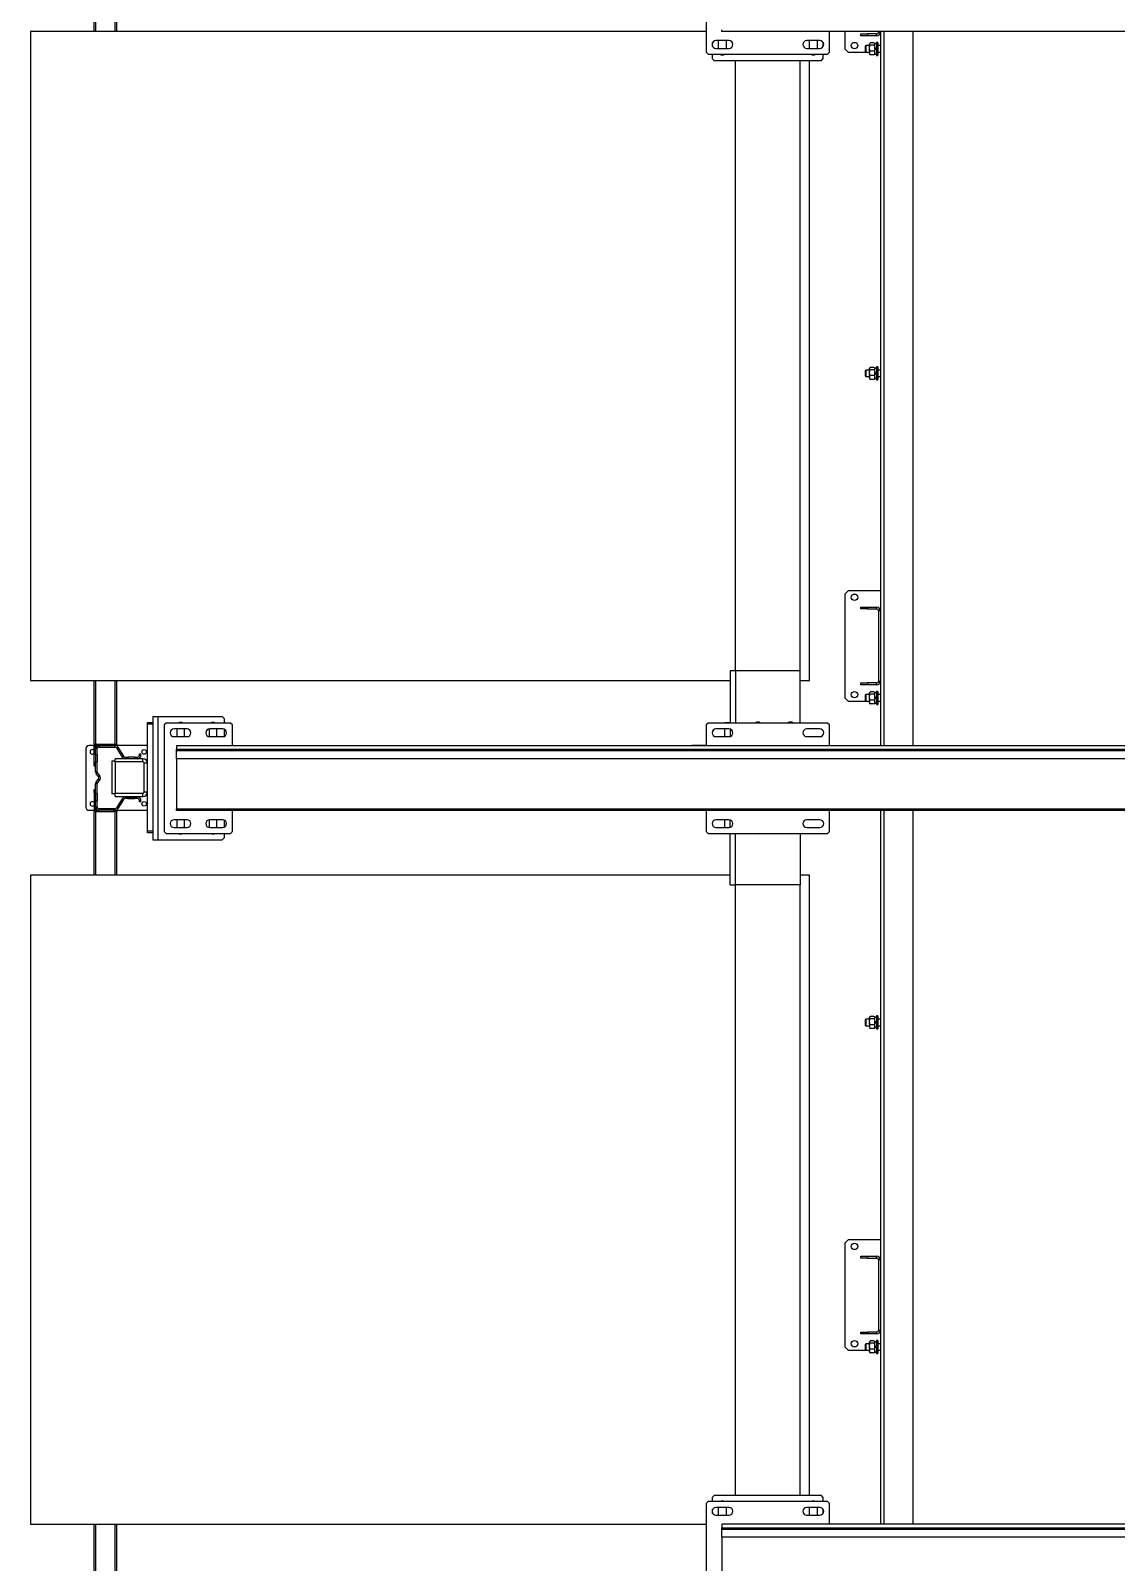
# Model space of a CAD drawing. Header units: millimetres. Extents: x 6622 to 532820, y 3370 to 359312.
# Drawn here: x 461300 to 462973, y 290481 to 292841 of the extents above; entities that cross this region are included whole.
import ezdxf

# ---------------------------------------------------------------- set-up
doc = ezdxf.new("R2010")
doc.units = ezdxf.units.MM

# ---------------------------------------------------------------- blocks, each defined once
blk = doc.blocks.new('A$C6F3A12F4')
at = {"color": 2, "linetype": 'Continuous', "lineweight": 25}
for p, q in [((22885.7, 3475), (22885.7, 225)), ((22891.1, 225), (22891.1, 3475)), ((22893.7, 3475), (22893.7, 225)), ((22905.7, 3475), (22905.7, 225)), ((22983.1, 225), (22983.1, 3475)), ((22985.7, 3475), (22985.7, 225)), ((21785.2, 2635), (21785.2, 1065)), ((24085.2, 2635), (24085.2, 1065)), ((24090.6, 1065), (24090.6, 2635)), ((24093.2, 2635), (24093.2, 1065)), ((24105.2, 2635), (24105.2, 1065)), ((21785.2, 1359.5), (22885.7, 1359.5)), ((22985.7, 1359.5), (24085.2, 1359.5)), ((21785.2, 1314.5), (22885.7, 1314.5)), ((21785.2, 1309.5), (21786, 1309.5)), ((21785.2, 1306.5), (21786, 1306.5)), ((21786, 1309.5), (22678, 1309.5)), ((21786, 1306.5), (21786, 1309.5)), ((21792, 1303.5), (21789, 1303.5)), ((21789, 1303.5), (21789, 1289.5)), ((21792, 1303.5), (21792, 1289.5)), ((21802, 1305.5), (21802, 1303.5)), ((21802, 1305.5), (21822, 1305.5)), ((21802, 1303.5), (21822, 1303.5)), ((21802.8, 1300), (21802.8, 1293.4)), ((21804.4, 1300.9), (21803.3, 1300.3)), ((21803.9, 1303.5), (21803.9, 1300.9)), ((21812, 1300.9), (21803.9, 1300.9)), ((21806.4, 1300), (21806.4, 1293.4)), ((21807, 1309.5), (21807, 1305.5)), ((21812, 1300.9), (21813.5, 1300.9)), ((21820, 1300.9), (21813.5, 1300.9)), ((21815.5, 1300), (21815.5, 1293.4)), ((21817, 1305.5), (21817, 1309.5)), ((21820.7, 1300.3), (21819.6, 1300.9)), ((21820, 1300.9), (21820, 1303.5)), ((21821.2, 1300), (21821.2, 1293.4)), ((21822, 1303.5), (21822, 1305.5)), ((22302, 1305.5), (22302, 1303.5)), ((22302, 1305.5), (22322, 1305.5)), ((22302, 1303.5), (22322, 1303.5)), ((22302.8, 1300), (22302.8, 1293.4)), ((22304.4, 1300.9), (22303.3, 1300.3)), ((22303.9, 1303.5), (22303.9, 1300.9)), ((22312, 1300.9), (22303.9, 1300.9)), ((22306.4, 1300), (22306.4, 1293.4)), ((22307, 1309.5), (22307, 1305.5)), ((22312, 1300.9), (22313.5, 1300.9)), ((22320, 1300.9), (22313.5, 1300.9)), ((22315.5, 1300), (22315.5, 1293.4)), ((22317, 1305.5), (22317, 1309.5)), ((22320.7, 1300.3), (22319.6, 1300.9)), ((22320, 1300.9), (22320, 1303.5)), ((22321.2, 1300), (22321.2, 1293.4)), ((22322, 1303.5), (22322, 1305.5)), ((22647, 1309.5), (22647, 1259.5)), ((22675, 1303.5), (22672, 1303.5)), ((22672, 1289.5), (22672, 1303.5)), ((22675, 1289.5), (22675, 1303.5)), ((22678, 1309.5), (22678, 1306.5)), ((22678, 1309.5), (22786, 1309.5)), ((22678, 1306.5), (22786, 1306.5)), ((22786, 1309.5), (22885.7, 1309.5)), ((22786, 1306.5), (22786, 1309.5)), ((22792, 1303.5), (22789, 1303.5)), ((22789, 1303.5), (22789, 1289.5)), ((22792, 1303.5), (22792, 1289.5)), ((22802, 1305.5), (22802, 1303.5)), ((22802, 1305.5), (22822, 1305.5)), ((22802, 1303.5), (22822, 1303.5)), ((22802.8, 1300), (22802.8, 1293.4)), ((22804.4, 1300.9), (22803.3, 1300.3)), ((22803.9, 1303.5), (22803.9, 1300.9)), ((22812, 1300.9), (22803.9, 1300.9)), ((22806.4, 1300), (22806.4, 1293.4)), ((22807, 1309.5), (22807, 1305.5)), ((22812, 1300.9), (22813.5, 1300.9)), ((22820, 1300.9), (22813.5, 1300.9)), ((22815.5, 1300), (22815.5, 1293.4)), ((22817, 1305.5), (22817, 1309.5)), ((22820.7, 1300.3), (22819.6, 1300.9)), ((22820, 1300.9), (22820, 1303.5)), ((22821.2, 1300), (22821.2, 1293.4)), ((22822, 1303.5), (22822, 1305.5)), ((22985.7, 1314.5), (24085.2, 1314.5)), ((22985.7, 1309.5), (23678, 1309.5)), ((23302, 1305.5), (23302, 1303.5)), ((23302, 1305.5), (23322, 1305.5)), ((23302, 1303.5), (23322, 1303.5)), ((23302.8, 1300), (23302.8, 1293.4)), ((23304.4, 1300.9), (23303.3, 1300.3)), ((23303.9, 1303.5), (23303.9, 1300.9)), ((23312, 1300.9), (23303.9, 1300.9)), ((23306.4, 1300), (23306.4, 1293.4)), ((23307, 1309.5), (23307, 1305.5)), ((23312, 1300.9), (23313.5, 1300.9)), ((23320, 1300.9), (23313.5, 1300.9)), ((23315.5, 1300), (23315.5, 1293.4)), ((23317, 1305.5), (23317, 1309.5)), ((23320.7, 1300.3), (23319.6, 1300.9)), ((23320, 1300.9), (23320, 1303.5)), ((23321.2, 1300), (23321.2, 1293.4)), ((23322, 1303.5), (23322, 1305.5)), ((23647, 1309.5), (23647, 1259.5)), ((23675, 1303.5), (23672, 1303.5)), ((23672, 1289.5), (23672, 1303.5)), ((23675, 1289.5), (23675, 1303.5)), ((23678, 1309.5), (23678, 1306.5)), ((23678, 1309.5), (23786, 1309.5)), ((23678, 1306.5), (23786, 1306.5)), ((23786, 1309.5), (24085.2, 1309.5)), ((23786, 1306.5), (23786, 1309.5)), ((23792, 1303.5), (23789, 1303.5)), ((23789, 1303.5), (23789, 1289.5)), ((23792, 1303.5), (23792, 1289.5)), ((23802, 1305.5), (23802, 1303.5)), ((23802, 1305.5), (23822, 1305.5)), ((23802, 1303.5), (23822, 1303.5)), ((23802.8, 1300), (23802.8, 1293.4)), ((23804.4, 1300.9), (23803.3, 1300.3)), ((23803.9, 1303.5), (23803.9, 1300.9)), ((23812, 1300.9), (23803.9, 1300.9)), ((23806.4, 1300), (23806.4, 1293.4)), ((23807, 1309.5), (23807, 1305.5)), ((23812, 1300.9), (23813.5, 1300.9)), ((23820, 1300.9), (23813.5, 1300.9)), ((23815.5, 1300), (23815.5, 1293.4)), ((23817, 1305.5), (23817, 1309.5)), ((23820.7, 1300.3), (23819.6, 1300.9)), ((23820, 1300.9), (23820, 1303.5)), ((23821.2, 1300), (23821.2, 1293.4)), ((23822, 1303.5), (23822, 1305.5)), ((21789, 1289.5), (21792, 1289.5)), ((21789, 1279.5), (21789, 1289.5)), ((21792, 1279.5), (21789, 1279.5)), ((21792, 1289.5), (21792, 1279.5)), ((21803.3, 1293.1), (21804.4, 1292.5)), ((21814.9, 1292.5), (21804.4, 1292.5)), ((21807, 1292.5), (21807, 1287)), ((21807, 1287), (21807.5, 1286.5)), ((21807, 1287), (21817, 1287)), ((21816.5, 1286.5), (21807.5, 1286.5)), ((21814.9, 1292.5), (21819.6, 1292.5)), ((21816.5, 1286.5), (21817, 1287)), ((21817, 1287), (21817, 1292.5)), ((21817, 1259.5), (21817, 1287)), ((21819.6, 1292.5), (21820.7, 1293.1)), ((22303.3, 1293.1), (22304.4, 1292.5)), ((22314.9, 1292.5), (22304.4, 1292.5)), ((22307, 1292.5), (22307, 1287)), ((22307, 1287), (22307.5, 1286.5)), ((22307, 1287), (22317, 1287)), ((22316.5, 1286.5), (22307.5, 1286.5)), ((22314.9, 1292.5), (22319.6, 1292.5)), ((22316.5, 1286.5), (22317, 1287)), ((22317, 1287), (22317, 1292.5)), ((22319.6, 1292.5), (22320.7, 1293.1)), ((22672, 1289.5), (22675, 1289.5)), ((22672, 1279.5), (22672, 1289.5)), ((22675, 1279.5), (22672, 1279.5)), ((22675, 1289.5), (22675, 1279.5)), ((22789, 1289.5), (22792, 1289.5)), ((22789, 1279.5), (22789, 1289.5)), ((22792, 1279.5), (22789, 1279.5)), ((22792, 1289.5), (22792, 1279.5)), ((22803.3, 1293.1), (22804.4, 1292.5)), ((22814.9, 1292.5), (22804.4, 1292.5)), ((22807, 1292.5), (22807, 1287)), ((22807, 1287), (22807.5, 1286.5)), ((22807, 1287), (22817, 1287)), ((22816.5, 1286.5), (22807.5, 1286.5)), ((22814.9, 1292.5), (22819.6, 1292.5)), ((22816.5, 1286.5), (22817, 1287)), ((22817, 1287), (22817, 1292.5)), ((22817, 1259.5), (22817, 1287)), ((22819.6, 1292.5), (22820.7, 1293.1)), ((23303.3, 1293.1), (23304.4, 1292.5)), ((23314.9, 1292.5), (23304.4, 1292.5)), ((23307, 1292.5), (23307, 1287)), ((23307, 1287), (23307.5, 1286.5)), ((23307, 1287), (23317, 1287)), ((23316.5, 1286.5), (23307.5, 1286.5)), ((23314.9, 1292.5), (23319.6, 1292.5)), ((23316.5, 1286.5), (23317, 1287)), ((23317, 1287), (23317, 1292.5)), ((23319.6, 1292.5), (23320.7, 1293.1)), ((23672, 1289.5), (23675, 1289.5)), ((23672, 1279.5), (23672, 1289.5)), ((23675, 1279.5), (23672, 1279.5)), ((23675, 1289.5), (23675, 1279.5)), ((23789, 1289.5), (23792, 1289.5)), ((23789, 1279.5), (23789, 1289.5)), ((23792, 1279.5), (23789, 1279.5)), ((23792, 1289.5), (23792, 1279.5)), ((23803.3, 1293.1), (23804.4, 1292.5)), ((23814.9, 1292.5), (23804.4, 1292.5)), ((23807, 1292.5), (23807, 1287)), ((23807, 1287), (23807.5, 1286.5)), ((23807, 1287), (23817, 1287)), ((23816.5, 1286.5), (23807.5, 1286.5)), ((23814.9, 1292.5), (23819.6, 1292.5)), ((23816.5, 1286.5), (23817, 1287)), ((23817, 1287), (23817, 1292.5)), ((23817, 1259.5), (23817, 1287)), ((23819.6, 1292.5), (23820.7, 1293.1)), ((21785.2, 1254.5), (21812, 1254.5)), ((21812, 1254.5), (21817, 1259.5)), ((22647, 1259.5), (22652, 1254.5)), ((22652, 1254.5), (22812, 1254.5)), ((22812, 1254.5), (22817, 1259.5)), ((23647, 1259.5), (23652, 1254.5)), ((23652, 1254.5), (23812, 1254.5)), ((23812, 1254.5), (23817, 1259.5)), ((21817.2, 1231), (21785.2, 1231)), ((21820.2, 1228), (21817.2, 1231)), ((21820.2, 1044), (21820.2, 1228)), ((22853.7, 1231), (22850.7, 1228)), ((22850.7, 1228), (22850.7, 1044)), ((22885.7, 1231), (22853.7, 1231)), ((23017.7, 1231), (22985.7, 1231)), ((23020.7, 1228), (23017.7, 1231)), ((23020.7, 1044), (23020.7, 1228)), ((24053.2, 1231), (24050.2, 1228)), ((24050.2, 1228), (24050.2, 1044)), ((24085.2, 1231), (24053.2, 1231)), ((21799.2, 1216), (21799.2, 1196)), ((21799.2, 1211.9), (21811.2, 1211.9)), ((21801.7, 1220.9), (21808.6, 1220.9)), ((21811.2, 1196), (21811.2, 1216)), ((21820.2, 1220.9), (21827.2, 1220.9)), ((21830.2, 1217.9), (21827.2, 1220.9)), ((21830.2, 1217.9), (21830.2, 1053.9)), ((22859.7, 1216), (22859.7, 1196)), ((22871.7, 1196), (22871.7, 1216)), ((22999.7, 1216), (22999.7, 1196)), ((23011.7, 1196), (23011.7, 1216)), ((24043.2, 1220.9), (24040.2, 1217.9)), ((24040.2, 1053.9), (24040.2, 1217.9)), ((24043.2, 1220.9), (24050.2, 1220.9)), ((24059.2, 1216), (24059.2, 1196)), ((24059.2, 1211.9), (24071.2, 1211.9)), ((24061.7, 1220.9), (24068.6, 1220.9)), ((24071.2, 1196), (24071.2, 1216)), ((21811.2, 1200), (21799.2, 1200)), ((21811.2, 1199.9), (21799.2, 1199.9)), ((22785.2, 1200), (21830.2, 1200)), ((22770.2, 1185.9), (21830.2, 1185.9)), ((22770.2, 1185.9), (22770.2, 1085.9)), ((22850.7, 1185.9), (22770.2, 1185.9)), ((22785.2, 1185.9), (22785.2, 1200)), ((23020.7, 1185.9), (23100.2, 1185.9)), ((23085.2, 1200), (23085.2, 1185.9)), ((24040.2, 1200), (23085.2, 1200)), ((23100.2, 1185.9), (23100.2, 1085.9)), ((24040.2, 1185.9), (23100.2, 1185.9)), ((24071.2, 1200), (24059.2, 1200)), ((24071.2, 1199.9), (24059.2, 1199.9)), ((22770.2, 1085.9), (21830.2, 1085.9)), ((22770.2, 1085.9), (22850.7, 1085.9)), ((22770.2, 1085.9), (22770.2, 1077.9)), ((23100.2, 1085.9), (23020.7, 1085.9)), ((23100.2, 1077.9), (23100.2, 1085.9)), ((24040.2, 1085.9), (23100.2, 1085.9)), ((21785.2, 1065), (21782.6, 1065)), ((21799.2, 1076), (21799.2, 1056)), ((21799.2, 1071.9), (21811.2, 1071.9)), ((21811.2, 1056), (21811.2, 1076)), ((22770.2, 1077.9), (22850.7, 1077.9)), ((22785.2, 0), (22785.2, 1077.9)), ((22849.7, 1069.9), (22849.7, 1077.9)), ((22850.7, 1069.9), (22849.7, 1069.9)), ((22859.7, 1076), (22859.7, 1056)), ((22871.7, 1069.9), (22859.7, 1069.9)), ((22860, 1077.9), (22871.4, 1077.9)), ((22871.7, 1056), (22871.7, 1076)), ((22999.7, 1076), (22999.7, 1056)), ((23011.7, 1069.9), (22999.7, 1069.9)), ((23011.4, 1077.9), (23000, 1077.9)), ((23011.7, 1056), (23011.7, 1076)), ((23100.2, 1077.9), (23020.7, 1077.9)), ((23085.2, 1077.9), (23085.2, 0)), ((24059.2, 1076), (24059.2, 1056)), ((24059.2, 1071.9), (24071.2, 1071.9)), ((24071.2, 1056), (24071.2, 1076)), ((24085.2, 1065), (24090.6, 1065)), ((24093.2, 1065), (24090.6, 1065)), ((24105.2, 1065), (24093.2, 1065)), ((24105.2, 1065), (24182.6, 1065)), ((21653.2, 1041), (21817.2, 1041)), ((21785.2, 1041), (21785.2, 0)), ((21811.2, 1059.9), (21799.2, 1059.9)), ((21808.4, 1050.9), (21802, 1050.9)), ((21817.2, 1041), (21820.2, 1044)), ((21827.2, 1050.9), (21820.2, 1050.9)), ((21827.2, 1050.9), (21830.2, 1053.9)), ((22850.7, 1044), (22853.7, 1041)), ((22853.7, 1041), (22885.7, 1041)), ((22885.2, 1041), (22885.2, 1020)), ((22985.7, 1041), (23017.7, 1041)), ((23017.7, 1041), (23020.7, 1044)), ((24040.2, 1053.9), (24043.2, 1050.9)), ((24050.2, 1050.9), (24043.2, 1050.9)), ((24050.2, 1044), (24053.2, 1041)), ((24053.2, 1041), (24217.2, 1041)), ((24071.2, 1059.9), (24059.2, 1059.9)), ((24068.4, 1050.9), (24062, 1050.9)), ((24085.2, 0), (24085.2, 1041)), ((22853.7, 311), (22850.7, 308)), ((22850.7, 308), (22850.7, 209)), ((22885.7, 311), (22853.7, 311)), ((23017.7, 311), (22985.7, 311)), ((23020.7, 308), (23017.7, 311)), ((23020.7, 209), (23020.7, 308)), ((22843.7, 298.1), (22840.7, 295.1)), ((22840.7, 196.1), (22840.7, 295.1)), ((22843.7, 298.1), (22850.7, 298.1)), ((22859.7, 296), (22859.7, 276)), ((22871.7, 287.1), (22859.7, 287.1)), ((22860.1, 298.1), (22871.3, 298.1)), ((22871.7, 276), (22871.7, 296)), ((22999.7, 296), (22999.7, 276)), ((23011.7, 287.1), (22999.7, 287.1)), ((23000.1, 298.1), (23011.3, 298.1)), ((23011.7, 276), (23011.7, 296)), ((23020.7, 298.1), (23027.7, 298.1)), ((23030.7, 295.1), (23027.7, 298.1)), ((23030.7, 196.1), (23030.7, 295.1)), ((22859.8, 275.1), (22871.6, 275.1)), ((22999.8, 275.1), (23011.6, 275.1)), ((22859.7, 241), (22859.7, 221)), ((22871.7, 237.1), (22859.7, 237.1)), ((22871.7, 221), (22871.7, 241)), ((22999.7, 241), (22999.7, 221)), ((23011.7, 237.1), (22999.7, 237.1)), ((23011.7, 221), (23011.7, 241)), ((22859.7, 225.1), (22871.7, 225.1)), ((22885.7, 225), (22891.1, 225)), ((22893.7, 225), (22891.1, 225)), ((22905.7, 225), (22893.7, 225)), ((22905.7, 225), (22983.1, 225)), ((22985.7, 225), (22983.1, 225)), ((22999.7, 225.1), (23011.7, 225.1)), ((22840.7, 188.1), (22840.7, 196.1)), ((22840.7, 196.1), (23030.7, 196.1)), ((22850.7, 209), (22853.7, 206)), ((22853.7, 206), (23017.7, 206)), ((23017.7, 206), (23020.7, 209)), ((23030.7, 188.1), (23030.7, 196.1)), ((22840.7, 188.1), (23030.7, 188.1)), ((22849.7, 180.1), (22849.7, 188.1)), ((22852.7, 180.1), (22849.7, 180.1)), ((22852.7, 188.1), (22852.7, 180.1)), ((23016.7, 180.1), (22852.7, 180.1)), ((22885.2, 180), (22885.2, 133)), ((22898.2, 167.5), (22898.2, 170)), ((22900.2, 170), (22898.2, 170)), ((22900.2, 167.5), (22898.2, 167.5)), ((22900.2, 167.5), (22900.2, 170)), ((22910.7, 173.1), (22905.7, 173.1)), ((22905.7, 173.1), (22905.7, 130.1)), ((22910.7, 173.1), (22910.7, 130.1)), ((22912.7, 180.1), (22912.7, 175.1)), ((22956.7, 175.1), (22912.7, 175.1)), ((22956.7, 175.1), (22956.7, 180.1)), ((22963.7, 173.1), (22958.7, 173.1)), ((22958.7, 130.1), (22958.7, 173.1)), ((22963.7, 130.1), (22963.7, 173.1)), ((22970.2, 170), (22970.2, 167.5)), ((22972.2, 170), (22970.2, 170)), ((22972.2, 167.5), (22970.2, 167.5)), ((22972.2, 170), (22972.2, 167.5)), ((22985.2, 133), (22985.2, 180)), ((23016.7, 180.1), (23016.7, 188.1)), ((23019.7, 180.1), (23016.7, 180.1)), ((23019.7, 188.1), (23019.7, 180.1)), ((22887.8, 134.6), (22901.8, 143.1)), ((22903.1, 141), (22901.8, 143.1)), ((22905.7, 164.5), (22903.2, 164.5)), ((22903.2, 160.5), (22903.2, 164.5)), ((22905.7, 160.5), (22903.2, 160.5)), ((22903.2, 160.5), (22903.2, 149.7)), ((22903.2, 149.7), (22905.7, 149.7)), ((22903.2, 145.7), (22903.2, 149.7)), ((22903.2, 145.7), (22905.7, 145.7)), ((22967.2, 164.5), (22964.7, 164.5)), ((22964.7, 164.5), (22964.7, 160.5)), ((22964.7, 149.7), (22964.7, 160.5)), ((22967.2, 160.5), (22964.7, 160.5)), ((22964.7, 149.7), (22967.2, 149.7)), ((22964.7, 149.7), (22964.7, 145.7)), ((22964.7, 145.7), (22967.2, 145.7)), ((22967.2, 164.5), (22967.2, 160.5)), ((22967.2, 149.7), (22967.2, 160.5)), ((22967.2, 149.7), (22967.2, 145.7)), ((22968.6, 143.1), (22967.3, 141)), ((22968.6, 143.1), (22982.6, 134.6)), ((21785.2, 133), (21685.2, 133)), ((21785.2, 130.5), (21685.2, 130.5)), ((22883.2, 133), (22785.2, 133)), ((22883.2, 130.5), (22785.2, 130.5)), ((22883.2, 133), (22885.2, 133)), ((22883.2, 128), (22883.2, 133)), ((22883.2, 101), (22883.2, 128)), ((22885.2, 128), (22883.2, 128)), ((22885.2, 133), (22885.2, 129.9)), ((22887.7, 129.9), (22885.2, 129.9)), ((22885.2, 105.5), (22885.2, 129.9)), ((22887.7, 105.5), (22887.7, 129.9)), ((22887.8, 134.6), (22889.1, 132.5)), ((22889.1, 132.5), (22903.1, 141)), ((22910.7, 130.1), (22905.7, 130.1)), ((22909.7, 130.1), (22909.7, 125.1)), ((22909.7, 130.1), (22959.7, 130.1)), ((22909.7, 125.1), (22959.7, 125.1)), ((22963.7, 130.1), (22958.7, 130.1)), ((22959.7, 130.1), (22959.7, 125.1)), ((22967.3, 141), (22981.3, 132.5)), ((22981.3, 132.5), (22982.6, 134.6)), ((22985.2, 129.9), (22982.7, 129.9)), ((22982.7, 129.9), (22982.7, 105.5)), ((22985.2, 133), (22987.2, 133)), ((22985.2, 129.9), (22985.2, 133)), ((22985.2, 129.9), (22985.2, 105.5)), ((22987.2, 128), (22985.2, 128)), ((22987.2, 133), (22987.2, 128)), ((23085.2, 133), (22987.2, 133)), ((23085.2, 130.5), (22987.2, 130.5)), ((22987.2, 101), (22987.2, 128)), ((24185.2, 133), (24085.2, 133)), ((24185.2, 130.5), (24085.2, 130.5)), ((21785.2, 100.5), (21685.2, 100.5)), ((21785.2, 98), (21685.2, 98)), ((22883.2, 100.5), (22785.2, 100.5)), ((22883.2, 98), (22785.2, 98)), ((22883.2, 101), (22885.2, 101)), ((22883.2, 101), (22883.2, 100.5)), ((22883.2, 100.5), (22883.2, 98)), ((22885.2, 101), (22885.2, 105.5)), ((22885.2, 105.5), (22887.7, 105.5)), ((22885.2, 98.2), (22885.2, 90)), ((22886.2, 100), (22886.2, 98)), ((22890.7, 100), (22886.2, 100)), ((22912.2, 98), (22886.2, 98)), ((22890.7, 102.5), (22890.7, 100)), ((22899.8, 102.5), (22890.7, 102.5)), ((22899.8, 100), (22890.7, 100)), ((22899.8, 102.5), (22910.6, 102.5)), ((22899.8, 102.5), (22899.8, 100)), ((22899.8, 100), (22910.6, 100)), ((22925.8, 102.5), (22910.6, 102.5)), ((22910.6, 100), (22910.6, 102.5)), ((22925.8, 100), (22910.6, 100)), ((22912.2, 98), (22912.2, 100)), ((22917.2, 98), (22912.2, 98)), ((22917.2, 100), (22917.2, 98)), ((22925.8, 100), (22925.8, 102.5)), ((22931.8, 106.5), (22927.6, 103.2)), ((22927.6, 103.2), (22929.2, 101.2)), ((22933.3, 104.5), (22929.2, 101.2)), ((22933.3, 104.5), (22931.8, 106.5)), ((22938.6, 106.5), (22937.1, 104.5)), ((22941.2, 101.2), (22937.1, 104.5)), ((22942.8, 103.2), (22938.6, 106.5)), ((22941.2, 101.2), (22942.8, 103.2)), ((22944.6, 102.5), (22944.6, 100)), ((22959.8, 102.5), (22944.6, 102.5)), ((22959.8, 100), (22944.6, 100)), ((22953.2, 98), (22953.2, 100)), ((22958.2, 98), (22953.2, 98)), ((22958.2, 100), (22958.2, 98)), ((22958.2, 98), (22984.2, 98)), ((22959.8, 102.5), (22970.6, 102.5)), ((22959.8, 102.5), (22959.8, 100)), ((22959.8, 100), (22970.6, 100)), ((22970.6, 100), (22970.6, 102.5)), ((22979.7, 102.5), (22970.6, 102.5)), ((22979.7, 100), (22970.6, 100)), ((22979.7, 100), (22979.7, 102.5)), ((22979.7, 100), (22984.2, 100)), ((22982.7, 105.5), (22985.2, 105.5)), ((22984.2, 98), (22984.2, 100)), ((22985.2, 101), (22985.2, 105.5)), ((22985.2, 101), (22987.2, 101)), ((22985.2, 90), (22985.2, 98.2)), ((22987.2, 101), (22987.2, 100.5)), ((22987.2, 100.5), (22987.2, 98)), ((23085.2, 100.5), (22987.2, 100.5)), ((23085.2, 98), (22987.2, 98)), ((24185.2, 100.5), (24085.2, 100.5)), ((24185.2, 98), (24085.2, 98)), ((22890.2, 85), (22980.2, 85)), ((21785.2, 0), (22785.2, 0)), ((23085.2, 0), (24085.2, 0))]:
    blk.add_line(p, q, dxfattribs=at)
at = {"color": 2, "linetype": 'Continuous', "lineweight": 25, "flags": 128}
for points in [[(21812, 1300.9), (21811.5, 1301.8), (21811, 1302.6), (21810.5, 1303.5)], [(21812, 1303.5), (21812.5, 1302.6), (21813, 1301.8), (21813.5, 1300.9)], [(22312, 1300.9), (22311.5, 1301.8), (22311, 1302.6), (22310.5, 1303.5)], [(22312, 1303.5), (22312.5, 1302.6), (22313, 1301.8), (22313.5, 1300.9)], [(22812, 1300.9), (22811.5, 1301.8), (22811, 1302.6), (22810.5, 1303.5)], [(22812, 1303.5), (22812.5, 1302.6), (22813, 1301.8), (22813.5, 1300.9)], [(23312, 1300.9), (23311.5, 1301.8), (23311, 1302.6), (23310.5, 1303.5)], [(23312, 1303.5), (23312.5, 1302.6), (23313, 1301.8), (23313.5, 1300.9)], [(23812, 1300.9), (23811.5, 1301.8), (23811, 1302.6), (23810.5, 1303.5)], [(23812, 1303.5), (23812.5, 1302.6), (23813, 1301.8), (23813.5, 1300.9)]]:
    blk.add_lwpolyline(points, dxfattribs=at)
at = {"color": 2, "linetype": 'Continuous', "lineweight": 25}
for centre, radius in [((21807, 1269.5), 5), ((22657, 1269.5), 5), ((22807, 1269.5), 5), ((23657, 1269.5), 5), ((23807, 1269.5), 5), ((22895.2, 175), 3.5), ((22975.2, 175), 3.5)]:
    blk.add_circle(centre, radius, dxfattribs=at)
for centre, radius, start, end in [((21786, 1303.5), 6, 0, 90), ((21786, 1303.5), 3, 0, 90), ((22678, 1303.5), 6, 90, 180), ((22678, 1303.5), 3, 90, 180), ((22786, 1303.5), 6, 0, 90), ((22786, 1303.5), 3, 0, 90), ((23678, 1303.5), 6, 90, 180), ((23678, 1303.5), 3, 90, 180), ((23786, 1303.5), 6, 0, 90), ((23786, 1303.5), 3, 0, 90), ((21805.2, 1216), 6, 0, 180), ((21815.2, 1205.9), 6, 326.4427, 33.5573), ((22865.7, 1216), 6, 0, 180), ((23005.7, 1216), 6, 0, 180), ((24055.2, 1205.9), 6, 146.4427, 213.5573), ((24065.2, 1216), 6, 0, 180), ((21805.2, 1196), 6, 180, 0), ((22865.7, 1196), 6, 180, 0), ((23005.7, 1196), 6, 180, 0), ((24065.2, 1196), 6, 180, 0), ((22855.2, 1170.9), 6, 138.5904, 221.4096), ((23015.2, 1170.9), 6, 336.4435, 23.5565), ((22855.2, 1120.9), 6, 138.5904, 221.4096), ((23015.2, 1120.9), 6, 336.4435, 23.5565), ((21805.2, 1076), 6, 0, 180), ((21815.2, 1065.9), 6, 326.4427, 33.5573), ((22865.7, 1076), 6, 0, 180), ((23005.7, 1076), 6, 0, 180), ((24055.2, 1065.9), 6, 146.4427, 213.5573), ((24065.2, 1076), 6, 0, 180), ((21805.2, 1056), 6, 180, 0), ((22865.7, 1056), 6, 180, 0), ((23005.7, 1056), 6, 180, 0), ((24065.2, 1056), 6, 180, 0), ((22890.2, 1020), 5, 180, 205.8419), ((22855.7, 281.1), 6, 146.4427, 213.5573), ((22865.7, 296), 6, 0, 180), ((23005.7, 296), 6, 0, 180), ((23015.7, 281.1), 6, 326.4427, 33.5573), ((22865.7, 276), 6, 180, 0), ((23005.7, 276), 6, 180, 0), ((22865.7, 241), 6, 0, 180), ((23005.7, 241), 6, 0, 180), ((22855.7, 231.1), 6, 146.4427, 213.5573), ((22865.7, 221), 6, 180, 0), ((23005.7, 221), 6, 180, 0), ((23015.7, 231.1), 6, 326.4427, 33.5573), ((22900.2, 164.5), 5.5, 0, 90), ((22900.2, 164.5), 3, 0, 90), ((22912.7, 173.1), 7, 90, 180), ((22912.7, 173.1), 2, 90, 180), ((22956.7, 173.1), 7, 0, 90), ((22956.7, 173.1), 2, 0, 90), ((22970.2, 164.5), 5.5, 90, 180), ((22970.2, 164.5), 3, 90, 180), ((22900.2, 145.7), 3, 301.4296, 0), ((22900.2, 145.7), 5.5, 301.4296, 0), ((22970.2, 145.7), 5.5, 180, 238.5704), ((22970.2, 145.7), 3, 180, 238.5704), ((22890.7, 129.9), 5.5, 121.4296, 180), ((22890.7, 129.9), 3, 121.4296, 180), ((22979.7, 129.9), 3, 0, 58.5704), ((22979.7, 129.9), 5.5, 0, 58.5704), ((22886.2, 101), 3, 180, 270), ((22890.7, 105.5), 5.5, 180, 270), ((22886.2, 101), 1, 180, 270), ((22890.7, 105.5), 3, 180, 270), ((22895.2, 95), 3.5, 121.0027, 0), ((22895.2, 95), 3.5, 0, 58.9973), ((22925.8, 105.5), 3, 270, 308.6598), ((22925.8, 105.5), 5.5, 270, 308.6598), ((22935.2, 102.2), 5.5, 51.3402, 128.6598), ((22935.2, 102.2), 3, 51.3402, 128.6598), ((22944.6, 105.5), 5.5, 231.3402, 270), ((22944.6, 105.5), 3, 231.3402, 270), ((22975.2, 95), 3.5, 121.0027, 0), ((22975.2, 95), 3.5, 0, 58.9973), ((22979.7, 105.5), 3, 270, 0), ((22979.7, 105.5), 5.5, 270, 0), ((22984.2, 101), 1, 270, 0), ((22984.2, 101), 3, 270, 0), ((22890.2, 90), 5, 180, 270), ((22980.2, 90), 5, 270, 0)]:
    blk.add_arc(centre, radius, start, end, dxfattribs=at)
for points, knots in [([(21802.8, 1300), (21803.3, 1300.2), (21804, 1300.7), (21805, 1300.7), (21805.8, 1300.4), (21806.2, 1300.1), (21806.4, 1300)], [0, 0, 0, 0, 0.363637, 0.612794, 0.868669, 1, 1, 1, 1]), ([(21806.4, 1300), (21807.2, 1300.2), (21808.8, 1300.6), (21811.2, 1300.7), (21813.4, 1300.5), (21814.8, 1300.2), (21815.5, 1300)], [0, 0, 0, 0, 0.264522, 0.534908, 0.765371, 1, 1, 1, 1]), ([(21815.5, 1300), (21816, 1300.2), (21817, 1300.6), (21818.5, 1300.7), (21819.9, 1300.5), (21820.7, 1300.2), (21821.2, 1300)], [0, 0, 0, 0, 0.264587, 0.534953, 0.765275, 1, 1, 1, 1]), ([(21821.2, 1300), (21821, 1300.1), (21820.8, 1300.2), (21820.7, 1300.3), (21820.7, 1300.3)], [0, 0, 0, 0, 0.908808, 1, 1, 1, 1]), ([(22302.8, 1300), (22303.3, 1300.2), (22304, 1300.7), (22305, 1300.7), (22305.8, 1300.4), (22306.2, 1300.1), (22306.4, 1300)], [0, 0, 0, 0, 0.363637, 0.612794, 0.868669, 1, 1, 1, 1]), ([(22306.4, 1300), (22307.2, 1300.2), (22308.8, 1300.6), (22311.2, 1300.7), (22313.4, 1300.5), (22314.8, 1300.2), (22315.5, 1300)], [0, 0, 0, 0, 0.264522, 0.534908, 0.765371, 1, 1, 1, 1]), ([(22315.5, 1300), (22316, 1300.2), (22317, 1300.6), (22318.5, 1300.7), (22319.9, 1300.5), (22320.7, 1300.2), (22321.2, 1300)], [0, 0, 0, 0, 0.264587, 0.534953, 0.765275, 1, 1, 1, 1]), ([(22321.2, 1300), (22321, 1300.1), (22320.8, 1300.2), (22320.7, 1300.3), (22320.7, 1300.3)], [0, 0, 0, 0, 0.908808, 1, 1, 1, 1]), ([(22802.8, 1300), (22803.3, 1300.2), (22804, 1300.7), (22805, 1300.7), (22805.8, 1300.4), (22806.2, 1300.1), (22806.4, 1300)], [0, 0, 0, 0, 0.363637, 0.612794, 0.868669, 1, 1, 1, 1]), ([(22806.4, 1300), (22807.2, 1300.2), (22808.8, 1300.6), (22811.2, 1300.7), (22813.4, 1300.5), (22814.8, 1300.2), (22815.5, 1300)], [0, 0, 0, 0, 0.264522, 0.534908, 0.765371, 1, 1, 1, 1]), ([(22815.5, 1300), (22816, 1300.2), (22817, 1300.6), (22818.5, 1300.7), (22819.9, 1300.5), (22820.7, 1300.2), (22821.2, 1300)], [0, 0, 0, 0, 0.264587, 0.534953, 0.765275, 1, 1, 1, 1]), ([(22821.2, 1300), (22821, 1300.1), (22820.8, 1300.2), (22820.7, 1300.3), (22820.7, 1300.3)], [0, 0, 0, 0, 0.908808, 1, 1, 1, 1]), ([(23302.8, 1300), (23303.3, 1300.2), (23304, 1300.7), (23305, 1300.7), (23305.8, 1300.4), (23306.2, 1300.1), (23306.4, 1300)], [0, 0, 0, 0, 0.363637, 0.612794, 0.868669, 1, 1, 1, 1]), ([(23306.4, 1300), (23307.2, 1300.2), (23308.8, 1300.6), (23311.2, 1300.7), (23313.4, 1300.5), (23314.8, 1300.2), (23315.5, 1300)], [0, 0, 0, 0, 0.264522, 0.534908, 0.765371, 1, 1, 1, 1]), ([(23315.5, 1300), (23316, 1300.2), (23317, 1300.6), (23318.5, 1300.7), (23319.9, 1300.5), (23320.7, 1300.2), (23321.2, 1300)], [0, 0, 0, 0, 0.264587, 0.534953, 0.765275, 1, 1, 1, 1]), ([(23321.2, 1300), (23321, 1300.1), (23320.8, 1300.2), (23320.7, 1300.3), (23320.7, 1300.3)], [0, 0, 0, 0, 0.908808, 1, 1, 1, 1]), ([(23802.8, 1300), (23803.3, 1300.2), (23804, 1300.7), (23805, 1300.7), (23805.8, 1300.4), (23806.2, 1300.1), (23806.4, 1300)], [0, 0, 0, 0, 0.363637, 0.612794, 0.868669, 1, 1, 1, 1]), ([(23806.4, 1300), (23807.2, 1300.2), (23808.8, 1300.6), (23811.2, 1300.7), (23813.4, 1300.5), (23814.8, 1300.2), (23815.5, 1300)], [0, 0, 0, 0, 0.264522, 0.534908, 0.765371, 1, 1, 1, 1]), ([(23815.5, 1300), (23816, 1300.2), (23817, 1300.6), (23818.5, 1300.7), (23819.9, 1300.5), (23820.7, 1300.2), (23821.2, 1300)], [0, 0, 0, 0, 0.264587, 0.534953, 0.765275, 1, 1, 1, 1]), ([(23821.2, 1300), (23821, 1300.1), (23820.8, 1300.2), (23820.7, 1300.3), (23820.7, 1300.3)], [0, 0, 0, 0, 0.908808, 1, 1, 1, 1]), ([(21806.4, 1293.4), (21806.2, 1293.3), (21805.8, 1293), (21805, 1292.7), (21804, 1292.7), (21803.3, 1293.2), (21802.8, 1293.4)], [0, 0, 0, 0, 0.13133, 0.380798, 0.636361, 1, 1, 1, 1]), ([(21815.5, 1293.4), (21814.7, 1293.2), (21813.1, 1292.8), (21810.7, 1292.7), (21808.5, 1292.9), (21807.1, 1293.2), (21806.4, 1293.4)], [0, 0, 0, 0, 0.26472, 0.534906, 0.76537, 1, 1, 1, 1]), ([(21821.2, 1293.4), (21820.7, 1293.2), (21819.7, 1292.8), (21818.2, 1292.7), (21816.8, 1292.9), (21816, 1293.2), (21815.5, 1293.4)], [0, 0, 0, 0, 0.264585, 0.534952, 0.765396, 1, 1, 1, 1]), ([(21820.7, 1293.1), (21820.7, 1293.1), (21820.8, 1293.2), (21821, 1293.3), (21821.2, 1293.4)], [0, 0, 0, 0, 0.09115, 1, 1, 1, 1]), ([(22306.4, 1293.4), (22306.2, 1293.3), (22305.8, 1293), (22305, 1292.7), (22304, 1292.7), (22303.3, 1293.2), (22302.8, 1293.4)], [0, 0, 0, 0, 0.13133, 0.380798, 0.636361, 1, 1, 1, 1]), ([(22315.5, 1293.4), (22314.7, 1293.2), (22313.1, 1292.8), (22310.7, 1292.7), (22308.5, 1292.9), (22307.1, 1293.2), (22306.4, 1293.4)], [0, 0, 0, 0, 0.26472, 0.534906, 0.76537, 1, 1, 1, 1]), ([(22321.2, 1293.4), (22320.7, 1293.2), (22319.7, 1292.8), (22318.2, 1292.7), (22316.8, 1292.9), (22316, 1293.2), (22315.5, 1293.4)], [0, 0, 0, 0, 0.264585, 0.534952, 0.765396, 1, 1, 1, 1]), ([(22320.7, 1293.1), (22320.7, 1293.1), (22320.8, 1293.2), (22321, 1293.3), (22321.2, 1293.4)], [0, 0, 0, 0, 0.09115, 1, 1, 1, 1]), ([(22806.4, 1293.4), (22806.2, 1293.3), (22805.8, 1293), (22805, 1292.7), (22804, 1292.7), (22803.3, 1293.2), (22802.8, 1293.4)], [0, 0, 0, 0, 0.13133, 0.380798, 0.636361, 1, 1, 1, 1]), ([(22815.5, 1293.4), (22814.7, 1293.2), (22813.1, 1292.8), (22810.7, 1292.7), (22808.5, 1292.9), (22807.1, 1293.2), (22806.4, 1293.4)], [0, 0, 0, 0, 0.26472, 0.534906, 0.76537, 1, 1, 1, 1]), ([(22821.2, 1293.4), (22820.7, 1293.2), (22819.7, 1292.8), (22818.2, 1292.7), (22816.8, 1292.9), (22816, 1293.2), (22815.5, 1293.4)], [0, 0, 0, 0, 0.264585, 0.534952, 0.765396, 1, 1, 1, 1]), ([(22820.7, 1293.1), (22820.7, 1293.1), (22820.8, 1293.2), (22821, 1293.3), (22821.2, 1293.4)], [0, 0, 0, 0, 0.09115, 1, 1, 1, 1]), ([(23306.4, 1293.4), (23306.2, 1293.3), (23305.8, 1293), (23305, 1292.7), (23304, 1292.7), (23303.3, 1293.2), (23302.8, 1293.4)], [0, 0, 0, 0, 0.13133, 0.380798, 0.636361, 1, 1, 1, 1]), ([(23315.5, 1293.4), (23314.7, 1293.2), (23313.1, 1292.8), (23310.7, 1292.7), (23308.5, 1292.9), (23307.1, 1293.2), (23306.4, 1293.4)], [0, 0, 0, 0, 0.26472, 0.534906, 0.76537, 1, 1, 1, 1]), ([(23321.2, 1293.4), (23320.7, 1293.2), (23319.7, 1292.8), (23318.2, 1292.7), (23316.8, 1292.9), (23316, 1293.2), (23315.5, 1293.4)], [0, 0, 0, 0, 0.264585, 0.534952, 0.765396, 1, 1, 1, 1]), ([(23320.7, 1293.1), (23320.7, 1293.1), (23320.8, 1293.2), (23321, 1293.3), (23321.2, 1293.4)], [0, 0, 0, 0, 0.09115, 1, 1, 1, 1]), ([(23806.4, 1293.4), (23806.2, 1293.3), (23805.8, 1293), (23805, 1292.7), (23804, 1292.7), (23803.3, 1293.2), (23802.8, 1293.4)], [0, 0, 0, 0, 0.13133, 0.380798, 0.636361, 1, 1, 1, 1]), ([(23815.5, 1293.4), (23814.7, 1293.2), (23813.1, 1292.8), (23810.7, 1292.7), (23808.5, 1292.9), (23807.1, 1293.2), (23806.4, 1293.4)], [0, 0, 0, 0, 0.26472, 0.534906, 0.76537, 1, 1, 1, 1]), ([(23821.2, 1293.4), (23820.7, 1293.2), (23819.7, 1292.8), (23818.2, 1292.7), (23816.8, 1292.9), (23816, 1293.2), (23815.5, 1293.4)], [0, 0, 0, 0, 0.264585, 0.534952, 0.765396, 1, 1, 1, 1]), ([(23820.7, 1293.1), (23820.7, 1293.1), (23820.8, 1293.2), (23821, 1293.3), (23821.2, 1293.4)], [0, 0, 0, 0, 0.09115, 1, 1, 1, 1])]:
    blk.add_open_spline(points, degree=3, knots=knots, dxfattribs=at)

msp = doc.modelspace()

# ---------------------------------------------------------------- block references
at = {"color": 0, "rotation": 270}
msp.add_blockref('A$C6F3A12F4', (461300, 314625.198), dxfattribs=at)

doc.saveas('drawing.dxf')
